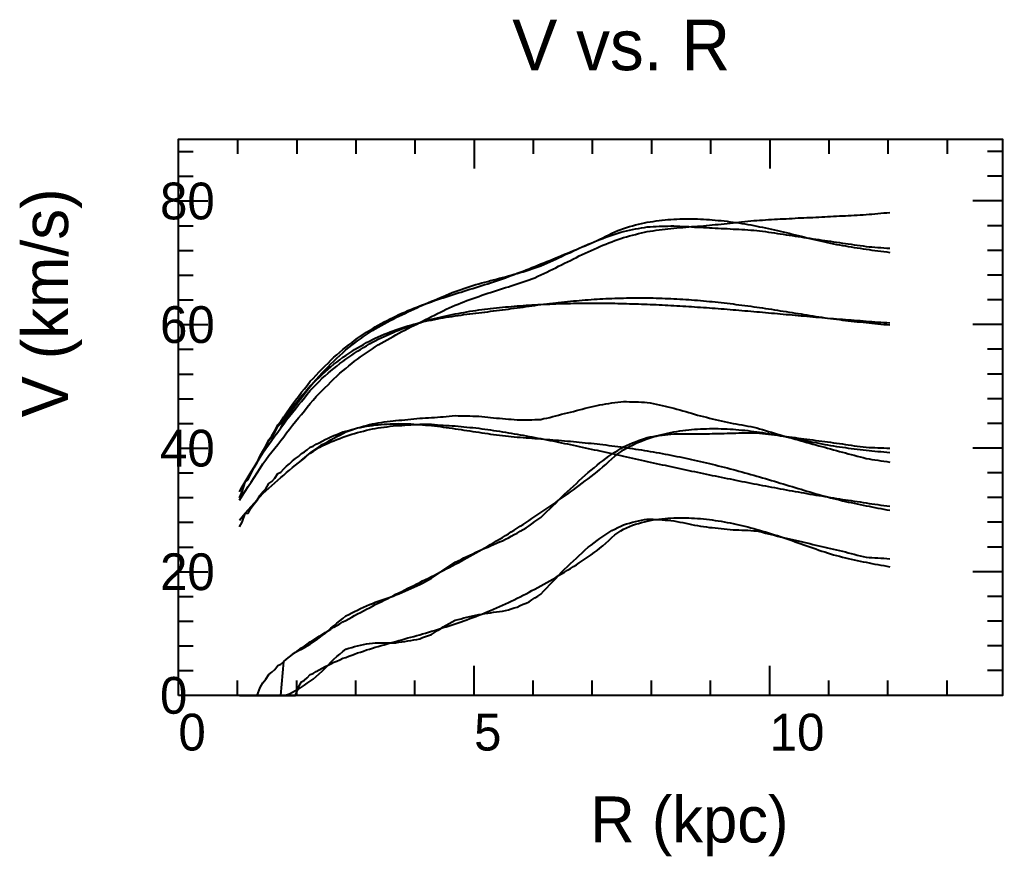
# Model space of a CAD drawing. Extents: x -35 to 179, y -35 to 147.
import ezdxf

# ---------------------------------------------------------------- set-up
doc = ezdxf.new("R2010")
doc.units = 0

msp = doc.modelspace()

# ---------------------------------------------------------------- linework, layer by layer
at = {"color": 0}
for p, q in [((12.86, 120.96), (12.86, 117.76)), ((25.72, 120.96), (25.72, 117.76)), ((38.58, 120.96), (38.58, 117.76)), ((51.44, 120.96), (51.44, 117.76)), ((64.3, 120.96), (64.3, 114.56)), ((77.16, 120.96), (77.16, 117.76)), ((90.02, 120.96), (90.02, 117.76)), ((102.88, 120.96), (102.88, 117.76)), ((115.74, 120.96), (115.74, 117.76)), ((128.6, 120.96), (128.6, 114.56)), ((141.46, 120.96), (141.46, 117.76)), ((154.32, 120.96), (154.32, 117.76)), ((167.18, 120.96), (167.18, 117.76)), ((0, 118.27), (3.2, 118.27)), ((179.2, 118.27), (176, 118.27)), ((0, 112.89), (3.2, 112.89)), ((179.2, 112.89), (176, 112.89)), ((0, 107.52), (6.4, 107.52)), ((179.2, 107.52), (172.8, 107.52)), ((0, 102.14), (3.2, 102.14)), ((179.2, 102.14), (176, 102.14)), ((0, 96.77), (3.2, 96.77)), ((179.2, 96.77), (176, 96.77)), ((0, 91.39), (3.2, 91.39)), ((179.2, 91.39), (176, 91.39)), ((0, 86.01), (3.2, 86.01)), ((179.2, 86.01), (176, 86.01)), ((0, 80.64), (6.4, 80.64)), ((179.2, 80.64), (172.8, 80.64)), ((0, 75.26), (3.2, 75.26)), ((179.2, 75.26), (176, 75.26)), ((0, 69.89), (3.2, 69.89)), ((179.2, 69.89), (176, 69.89)), ((0, 64.51), (3.2, 64.51)), ((179.2, 64.51), (176, 64.51)), ((0, 59.14), (3.2, 59.14)), ((179.2, 59.14), (176, 59.14)), ((0, 53.76), (6.4, 53.76)), ((179.2, 53.76), (172.8, 53.76)), ((0, 48.38), (3.2, 48.38)), ((179.2, 48.38), (176, 48.38)), ((0, 43.01), (3.2, 43.01)), ((179.2, 43.01), (176, 43.01)), ((0, 37.63), (3.2, 37.63)), ((179.2, 37.63), (176, 37.63)), ((0, 32.26), (3.2, 32.26)), ((179.2, 32.26), (176, 32.26)), ((0, 26.88), (6.4, 26.88)), ((179.2, 26.88), (172.8, 26.88)), ((0, 21.5), (3.2, 21.5)), ((179.2, 21.5), (176, 21.5)), ((0, 16.13), (3.2, 16.13)), ((179.2, 16.13), (176, 16.13)), ((0, 10.75), (3.2, 10.75)), ((179.2, 10.75), (176, 10.75)), ((0, 5.38), (3.2, 5.38)), ((64.3, 0), (64.3, 6.4)), ((128.6, 0), (128.6, 6.4)), ((179.2, 5.38), (176, 5.38)), ((12.86, 0), (12.86, 3.2)), ((25.72, 0), (25.72, 3.2)), ((38.58, 0), (38.58, 3.2)), ((51.44, 0), (51.44, 3.2)), ((77.16, 0), (77.16, 3.2)), ((90.02, 0), (90.02, 3.2)), ((102.88, 0), (102.88, 3.2)), ((115.74, 0), (115.74, 3.2)), ((141.46, 0), (141.46, 3.2)), ((154.32, 0), (154.32, 3.2)), ((167.18, 0), (167.18, 3.2))]:
    msp.add_line(p, q, dxfattribs=at)
msp.add_lwpolyline([(0, 0), (0, 120.96), (179.2, 120.96), (179.2, 0)], close=True, dxfattribs=at)
at = {"color": 6}
for points in [[(13.25, 42.46), (13.89, 43.42), (14.53, 44.38), (15.17, 45.39), (15.82, 46.39), (16.46, 47.41), (17.1, 48.43), (17.75, 49.44), (18.39, 50.34), (19.03, 51.24), (19.68, 52.14), (20.32, 52.94), (20.96, 53.76), (21.6, 54.57), (22.25, 55.41), (22.89, 56.25), (23.53, 57.09), (24.18, 57.91), (24.82, 58.73), (25.46, 59.55), (26.11, 60.34), (26.75, 61.11), (27.39, 61.88), (28.03, 62.65), (28.68, 63.44), (29.32, 64.23), (29.96, 65.01), (30.61, 65.66), (31.25, 66.29), (31.89, 66.93), (32.54, 67.57), (33.18, 68.19), (33.82, 68.82), (34.46, 69.44), (35.11, 70.07), (35.75, 70.59), (36.39, 71.12), (37.04, 71.65), (37.68, 72.18), (38.32, 72.66), (38.97, 73.13), (39.61, 73.6), (40.25, 74.08), (40.89, 74.51), (41.54, 74.95), (42.18, 75.38), (42.82, 75.81), (43.47, 76.2), (44.11, 76.57), (44.75, 76.94), (45.4, 77.31), (46.04, 77.68), (46.68, 78.05), (47.32, 78.42), (47.97, 78.78), (48.61, 79.13), (49.25, 79.46), (49.9, 79.79), (50.54, 80.12), (51.18, 80.44), (51.82, 80.76), (52.47, 81.08), (53.11, 81.4), (53.75, 81.72), (54.4, 82.05), (55.04, 82.37), (55.68, 82.69), (56.33, 83.02), (56.97, 83.34), (57.61, 83.66), (58.25, 83.98), (58.9, 84.31), (59.54, 84.56), (60.18, 84.83), (60.83, 85.09), (61.47, 85.36), (62.11, 85.6), (62.76, 85.84), (63.4, 86.08), (64.04, 86.32), (64.68, 86.55), (65.33, 86.78), (65.97, 87), (66.61, 87.23), (67.26, 87.44), (67.9, 87.65), (68.54, 87.85), (69.19, 88.06), (69.83, 88.26), (70.47, 88.47), (71.11, 88.67), (71.76, 88.87), (72.4, 89.08), (73.04, 89.3), (73.69, 89.52), (74.33, 89.74), (74.97, 89.95), (75.62, 90.17), (76.26, 90.38), (76.9, 90.6), (77.54, 90.82), (78.19, 91.15), (78.83, 91.45), (79.47, 91.75), (80.12, 92.05), (80.76, 92.37), (81.4, 92.68), (82.05, 92.99), (82.69, 93.31), (83.33, 93.64), (83.97, 93.96), (84.62, 94.28), (85.26, 94.61), (85.9, 94.92), (86.55, 95.24), (87.19, 95.56), (87.83, 95.87), (88.48, 96.17), (89.12, 96.47), (89.76, 96.77), (90.4, 97.07), (91.05, 97.34), (91.69, 97.61), (92.33, 97.88), (92.98, 98.15), (93.62, 98.41), (94.26, 98.66), (94.91, 98.91), (95.55, 99.16), (96.19, 99.36), (96.83, 99.55), (97.48, 99.73), (98.12, 99.91), (98.76, 100.09), (99.41, 100.26), (100.05, 100.44), (100.69, 100.61), (101.34, 100.74), (101.98, 100.85), (102.62, 100.96), (103.26, 101.06), (103.91, 101.17), (104.55, 101.23), (105.19, 101.3), (105.84, 101.38), (106.48, 101.45), (107.12, 101.52), (107.77, 101.58), (108.41, 101.65), (109.05, 101.72), (109.69, 101.77), (110.34, 101.83), (110.98, 101.88), (111.62, 101.94), (112.27, 101.98), (112.91, 102.01), (113.55, 102.05), (114.2, 102.09), (114.84, 102.17), (115.48, 102.23), (116.12, 102.3), (116.77, 102.37), (117.41, 102.44), (118.05, 102.5), (118.7, 102.56), (119.34, 102.63), (119.98, 102.7), (120.62, 102.77), (121.27, 102.84), (121.91, 102.91), (122.55, 102.99), (123.2, 103.06), (123.84, 103.13), (124.48, 103.2), (125.13, 103.25), (125.77, 103.29), (126.41, 103.33), (127.05, 103.37), (127.7, 103.42), (128.34, 103.46), (128.98, 103.51), (129.63, 103.55), (130.27, 103.6), (130.91, 103.61), (131.56, 103.64), (132.2, 103.67), (132.84, 103.69), (133.48, 103.74), (134.13, 103.79), (134.77, 103.83), (135.41, 103.87), (136.06, 103.89), (136.7, 103.91), (137.34, 103.94), (137.99, 103.96), (138.63, 103.99), (139.27, 104.03), (139.91, 104.06), (140.56, 104.09), (141.2, 104.13), (141.84, 104.16), (142.49, 104.19), (143.13, 104.23), (143.77, 104.26), (144.42, 104.28), (145.06, 104.31), (145.7, 104.34), (146.34, 104.37), (146.99, 104.41), (147.63, 104.45), (148.27, 104.48), (148.92, 104.53), (149.56, 104.58), (150.2, 104.62), (150.85, 104.67), (151.49, 104.73), (152.13, 104.79), (152.77, 104.85), (153.42, 104.91), (154.06, 104.97), (154.7, 105.04)], [(22.29, 0), (22.89, 0.04), (23.53, 0.09), (24.18, 0.33), (24.82, 0.68), (25.46, 1.03), (26.11, 1.38), (26.75, 1.78), (27.39, 2.21), (28.03, 2.63), (28.68, 3.06), (29.32, 3.49), (29.96, 4.13), (30.61, 4.7), (31.25, 5.28), (31.89, 5.89), (32.54, 6.55), (33.18, 7.21), (33.82, 7.86), (34.46, 8.42), (35.11, 8.96), (35.75, 9.5), (36.39, 10.03), (37.04, 10.25), (37.68, 10.42), (38.32, 10.6), (38.97, 10.77), (39.61, 10.91), (40.25, 11.04), (40.89, 11.18), (41.54, 11.31), (42.18, 11.37), (42.82, 11.39), (43.47, 11.41), (44.11, 11.43), (44.75, 11.44), (45.4, 11.44), (46.04, 11.45), (46.68, 11.45), (47.32, 11.45), (47.97, 11.57), (48.61, 11.66), (49.25, 11.74), (49.9, 11.82), (50.54, 11.95), (51.18, 12.06), (51.82, 12.17), (52.47, 12.29), (53.11, 12.55), (53.75, 12.78), (54.4, 13.01), (55.04, 13.25), (55.68, 13.68), (56.33, 14.08), (56.97, 14.49), (57.61, 14.89), (58.25, 15.25), (58.9, 15.61), (59.54, 15.97), (60.18, 16.33), (60.83, 16.5), (61.47, 16.66), (62.11, 16.83), (62.76, 16.99), (63.4, 17.13), (64.04, 17.27), (64.68, 17.41), (65.33, 17.55), (65.97, 17.66), (66.61, 17.77), (67.26, 17.88), (67.9, 17.98), (68.54, 18.07), (69.19, 18.15), (69.83, 18.22), (70.47, 18.3), (71.11, 18.44), (71.76, 18.63), (72.4, 18.82), (73.04, 19.02), (73.69, 19.21), (74.33, 19.52), (74.97, 19.8), (75.62, 20.08), (76.26, 20.35), (76.9, 20.8), (77.54, 21.2), (78.19, 21.6), (78.83, 22), (79.47, 22.74), (80.12, 23.41), (80.76, 24.08), (81.4, 24.75), (82.05, 25.43), (82.69, 26.1), (83.33, 26.78), (83.97, 27.45), (84.62, 28.04), (85.26, 28.65), (85.9, 29.26), (86.55, 29.87), (87.19, 30.45), (87.83, 31.03), (88.48, 31.62), (89.12, 32.21), (89.76, 32.67), (90.4, 33.16), (91.05, 33.65), (91.69, 34.14), (92.33, 34.56), (92.98, 34.99), (93.62, 35.41), (94.26, 35.84), (94.91, 36.16), (95.55, 36.48), (96.19, 36.8), (96.83, 37.12), (97.48, 37.3), (98.12, 37.48), (98.76, 37.65), (99.41, 37.82), (100.05, 37.96), (100.69, 38.08), (101.34, 38.21), (101.98, 38.33), (102.62, 38.35), (103.26, 38.31), (103.91, 38.28), (104.55, 38.24), (105.19, 38.19), (105.84, 38.13), (106.48, 38.08), (107.12, 38.02), (107.77, 37.96), (108.41, 37.81), (109.05, 37.68), (109.69, 37.56), (110.34, 37.44), (110.98, 37.31), (111.62, 37.18), (112.27, 37.04), (112.91, 36.91), (113.55, 36.83), (114.2, 36.73), (114.84, 36.64), (115.48, 36.54), (116.12, 36.47), (116.77, 36.4), (117.41, 36.33), (118.05, 36.26), (118.7, 36.2), (119.34, 36.14), (119.98, 36.08), (120.62, 36.03), (121.27, 36), (121.91, 35.98), (122.55, 35.95), (123.2, 35.93), (123.84, 35.89), (124.48, 35.84), (125.13, 35.8), (125.77, 35.75), (126.41, 35.62), (127.05, 35.46), (127.7, 35.3), (128.34, 35.14), (128.98, 34.98), (129.63, 34.81), (130.27, 34.65), (130.91, 34.49), (131.56, 34.33), (132.2, 34.18), (132.84, 34.03), (133.48, 33.88), (134.13, 33.73), (134.77, 33.58), (135.41, 33.44), (136.06, 33.29), (136.7, 33.15), (137.34, 32.99), (137.99, 32.84), (138.63, 32.69), (139.27, 32.54), (139.91, 32.39), (140.56, 32.25), (141.2, 32.1), (141.84, 31.95), (142.49, 31.8), (143.13, 31.65), (143.77, 31.5), (144.42, 31.35), (145.06, 31.18), (145.7, 31.01), (146.34, 30.84), (146.99, 30.67), (147.63, 30.52), (148.27, 30.37), (148.92, 30.21), (149.56, 30.06), (150.2, 30), (150.85, 29.97), (151.49, 29.94), (152.13, 29.9), (152.77, 29.86), (153.42, 29.81), (154.06, 29.76), (154.7, 29.72)]]:
    msp.add_lwpolyline(points, dxfattribs=at)
at = {"color": 3}
for points in [[(13.25, 42.95), (13.89, 44.29), (14.53, 46.39), (15.17, 46.92), (15.82, 48.34), (16.46, 49.52), (17.1, 50.64), (17.75, 52.06), (18.39, 53.09), (19.03, 54.18), (19.68, 55.59), (20.32, 56.46), (20.96, 57.5), (21.6, 58.83), (22.25, 59.54), (22.89, 60.55), (23.53, 61.48), (24.18, 62.38), (24.82, 63.36), (25.46, 64.18), (26.11, 65.01), (26.75, 65.95), (27.39, 66.65), (28.03, 67.42), (28.68, 68.32), (29.32, 68.93), (29.96, 69.65), (30.61, 70.33), (31.25, 70.99), (31.89, 71.68), (32.54, 72.28), (33.18, 72.89), (33.82, 73.54), (34.46, 74.07), (35.11, 74.63), (35.75, 75.24), (36.39, 75.71), (37.04, 76.21), (37.68, 76.7), (38.32, 77.18), (38.97, 77.65), (39.61, 78.09), (40.25, 78.52), (40.89, 78.97), (41.54, 79.35), (42.18, 79.75), (42.82, 80.17), (43.47, 80.51), (44.11, 80.86), (44.75, 81.21), (45.4, 81.55), (46.04, 81.88), (46.68, 82.19), (47.32, 82.5), (47.97, 82.81), (48.61, 83.09), (49.25, 83.37), (49.9, 83.67), (50.54, 83.93), (51.18, 84.18), (51.82, 84.43), (52.47, 84.68), (53.11, 84.92), (53.75, 85.16), (54.4, 85.39), (55.04, 85.62), (55.68, 85.84), (56.33, 86.06), (56.97, 86.28), (57.61, 86.49), (58.25, 86.69), (58.9, 86.9), (59.54, 87.11), (60.18, 87.31), (60.83, 87.51), (61.47, 87.71), (62.11, 87.91), (62.76, 88.11), (63.4, 88.31), (64.04, 88.51), (64.68, 88.72), (65.33, 88.91), (65.97, 89.11), (66.61, 89.32), (67.26, 89.53), (67.9, 89.73), (68.54, 89.95), (69.19, 90.16), (69.83, 90.38), (70.47, 90.6), (71.11, 90.84), (71.76, 91.08), (72.4, 91.31), (73.04, 91.55), (73.69, 91.8), (74.33, 92.04), (74.97, 92.29), (75.62, 92.54), (76.26, 92.79), (76.9, 93.05), (77.54, 93.3), (78.19, 93.56), (78.83, 93.83), (79.47, 94.08), (80.12, 94.34), (80.76, 94.61), (81.4, 94.86), (82.05, 95.13), (82.69, 95.4), (83.33, 95.66), (83.97, 95.93), (84.62, 96.2), (85.26, 96.46), (85.9, 96.74), (86.55, 97), (87.19, 97.27), (87.83, 97.55), (88.48, 97.82), (89.12, 98.09), (89.76, 98.37), (90.4, 98.65), (91.05, 98.94), (91.69, 99.23), (92.33, 99.52), (92.98, 99.84), (93.62, 100.16), (94.26, 100.5), (94.91, 100.82), (95.55, 101.09), (96.19, 101.34), (96.83, 101.57), (97.48, 101.78), (98.12, 101.97), (98.76, 102.15), (99.41, 102.32), (100.05, 102.48), (100.69, 102.62), (101.34, 102.75), (101.98, 102.88), (102.62, 102.98), (103.26, 103.09), (103.91, 103.18), (104.55, 103.26), (105.19, 103.34), (105.84, 103.4), (106.48, 103.46), (107.12, 103.51), (107.77, 103.55), (108.41, 103.58), (109.05, 103.61), (109.69, 103.63), (110.34, 103.64), (110.98, 103.64), (111.62, 103.64), (112.27, 103.63), (112.91, 103.61), (113.55, 103.59), (114.2, 103.56), (114.84, 103.52), (115.48, 103.48), (116.12, 103.43), (116.77, 103.37), (117.41, 103.31), (118.05, 103.25), (118.7, 103.17), (119.34, 103.1), (119.98, 103.02), (120.62, 102.93), (121.27, 102.84), (121.91, 102.74), (122.55, 102.63), (123.2, 102.53), (123.84, 102.41), (124.48, 102.3), (125.13, 102.18), (125.77, 102.05), (126.41, 101.93), (127.05, 101.8), (127.7, 101.66), (128.34, 101.52), (128.98, 101.38), (129.63, 101.24), (130.27, 101.09), (130.91, 100.94), (131.56, 100.79), (132.2, 100.64), (132.84, 100.49), (133.48, 100.33), (134.13, 100.17), (134.77, 100.01), (135.41, 99.86), (136.06, 99.7), (136.7, 99.54), (137.34, 99.38), (137.99, 99.23), (138.63, 99.07), (139.27, 98.92), (139.91, 98.77), (140.56, 98.62), (141.2, 98.48), (141.84, 98.35), (142.49, 98.22), (143.13, 98.09), (143.77, 97.97), (144.42, 97.86), (145.06, 97.75), (145.7, 97.64), (146.34, 97.53), (146.99, 97.43), (147.63, 97.33), (148.27, 97.23), (148.92, 97.13), (149.56, 97.04), (150.2, 96.94), (150.85, 96.85), (151.49, 96.76), (152.13, 96.68), (152.77, 96.59), (153.42, 96.51), (154.06, 96.43), (154.7, 96.35)], [(13.25, 42.95), (13.89, 44.29), (14.53, 46.39), (15.17, 46.92), (15.82, 48.34), (16.46, 49.52), (17.1, 50.64), (17.75, 52.03), (18.39, 53.02), (19.03, 54.07), (19.68, 55.4), (20.32, 56.23), (20.96, 57.22), (21.6, 58.47), (22.25, 59.15), (22.89, 60.1), (23.53, 60.98), (24.18, 61.82), (24.82, 62.74), (25.46, 63.49), (26.11, 64.26), (26.75, 65.13), (27.39, 65.79), (28.03, 66.5), (28.68, 67.31), (29.32, 67.87), (29.96, 68.53), (30.61, 69.15), (31.25, 69.75), (31.89, 70.37), (32.54, 70.91), (33.18, 71.45), (33.82, 72.03), (34.46, 72.5), (35.11, 72.99), (35.75, 73.52), (36.39, 73.94), (37.04, 74.37), (37.68, 74.79), (38.32, 75.21), (38.97, 75.61), (39.61, 75.98), (40.25, 76.34), (40.89, 76.72), (41.54, 77.03), (42.18, 77.36), (42.82, 77.7), (43.47, 77.98), (44.11, 78.26), (44.75, 78.53), (45.4, 78.8), (46.04, 79.05), (46.68, 79.29), (47.32, 79.52), (47.97, 79.75), (48.61, 79.95), (49.25, 80.16), (49.9, 80.36), (50.54, 80.54), (51.18, 80.71), (51.82, 80.88), (52.47, 81.05), (53.11, 81.2), (53.75, 81.35), (54.4, 81.49), (55.04, 81.63), (55.68, 81.75), (56.33, 81.88), (56.97, 82.01), (57.61, 82.12), (58.25, 82.22), (58.9, 82.33), (59.54, 82.43), (60.18, 82.53), (60.83, 82.62), (61.47, 82.71), (62.11, 82.8), (62.76, 82.88), (63.4, 82.97), (64.04, 83.05), (64.68, 83.14), (65.33, 83.21), (65.97, 83.29), (66.61, 83.37), (67.26, 83.44), (67.9, 83.52), (68.54, 83.6), (69.19, 83.67), (69.83, 83.75), (70.47, 83.84), (71.11, 83.92), (71.76, 84.02), (72.4, 84.1), (73.04, 84.19), (73.69, 84.28), (74.33, 84.37), (74.97, 84.46), (75.62, 84.55), (76.26, 84.64), (76.9, 84.73), (77.54, 84.82), (78.19, 84.9), (78.83, 84.99), (79.47, 85.07), (80.12, 85.15), (80.76, 85.23), (81.4, 85.3), (82.05, 85.37), (82.69, 85.45), (83.33, 85.52), (83.97, 85.59), (84.62, 85.65), (85.26, 85.71), (85.9, 85.78), (86.55, 85.83), (87.19, 85.89), (87.83, 85.95), (88.48, 85.99), (89.12, 86.04), (89.76, 86.09), (90.4, 86.13), (91.05, 86.17), (91.69, 86.21), (92.33, 86.24), (92.98, 86.28), (93.62, 86.31), (94.26, 86.33), (94.91, 86.36), (95.55, 86.38), (96.19, 86.4), (96.83, 86.41), (97.48, 86.43), (98.12, 86.44), (98.76, 86.44), (99.41, 86.45), (100.05, 86.45), (100.69, 86.45), (101.34, 86.45), (101.98, 86.44), (102.62, 86.43), (103.26, 86.42), (103.91, 86.4), (104.55, 86.39), (105.19, 86.37), (105.84, 86.34), (106.48, 86.32), (107.12, 86.29), (107.77, 86.26), (108.41, 86.23), (109.05, 86.19), (109.69, 86.15), (110.34, 86.11), (110.98, 86.07), (111.62, 86.02), (112.27, 85.97), (112.91, 85.92), (113.55, 85.86), (114.2, 85.81), (114.84, 85.75), (115.48, 85.69), (116.12, 85.63), (116.77, 85.56), (117.41, 85.49), (118.05, 85.42), (118.7, 85.35), (119.34, 85.28), (119.98, 85.2), (120.62, 85.12), (121.27, 85.04), (121.91, 84.96), (122.55, 84.88), (123.2, 84.79), (123.84, 84.7), (124.48, 84.62), (125.13, 84.53), (125.77, 84.43), (126.41, 84.34), (127.05, 84.25), (127.7, 84.15), (128.34, 84.05), (128.98, 83.96), (129.63, 83.86), (130.27, 83.76), (130.91, 83.66), (131.56, 83.55), (132.2, 83.45), (132.84, 83.35), (133.48, 83.25), (134.13, 83.14), (134.77, 83.04), (135.41, 82.94), (136.06, 82.84), (136.7, 82.73), (137.34, 82.63), (137.99, 82.53), (138.63, 82.43), (139.27, 82.33), (139.91, 82.24), (140.56, 82.14), (141.2, 82.05), (141.84, 81.96), (142.49, 81.88), (143.13, 81.79), (143.77, 81.71), (144.42, 81.63), (145.06, 81.56), (145.7, 81.48), (146.34, 81.41), (146.99, 81.34), (147.63, 81.27), (148.27, 81.2), (148.92, 81.13), (149.56, 81.07), (150.2, 81), (150.85, 80.94), (151.49, 80.87), (152.13, 80.81), (152.77, 80.75), (153.42, 80.69), (154.06, 80.63), (154.7, 80.57)], [(13.25, 0), (13.89, 0), (14.53, 0), (15.17, 0), (15.82, 0), (16.46, 0), (17.1, 0), (17.75, 1.73), (18.39, 2.69), (19.03, 3.53), (19.68, 4.56), (20.32, 5.03), (20.96, 5.64), (21.6, 6.46), (22.25, 6.8), (22.89, 7.36), (23.53, 7.87), (24.18, 8.35), (24.82, 8.9), (25.46, 9.34), (26.11, 9.79), (26.75, 10.33), (27.39, 10.71), (28.03, 11.15), (28.68, 11.67), (29.32, 12.01), (29.96, 12.43), (30.61, 12.84), (31.25, 13.24), (31.89, 13.66), (32.54, 14.03), (33.18, 14.41), (33.82, 14.83), (34.46, 15.18), (35.11, 15.54), (35.75, 15.96), (36.39, 16.28), (37.04, 16.64), (37.68, 16.99), (38.32, 17.34), (38.97, 17.7), (39.61, 18.03), (40.25, 18.37), (40.89, 18.73), (41.54, 19.05), (42.18, 19.38), (42.82, 19.74), (43.47, 20.05), (44.11, 20.37), (44.75, 20.69), (45.4, 21.02), (46.04, 21.35), (46.68, 21.66), (47.32, 21.98), (47.97, 22.31), (48.61, 22.62), (49.25, 22.94), (49.9, 23.28), (50.54, 23.59), (51.18, 23.9), (51.82, 24.22), (52.47, 24.55), (53.11, 24.87), (53.75, 25.19), (54.4, 25.51), (55.04, 25.84), (55.68, 26.16), (56.33, 26.49), (56.97, 26.83), (57.61, 27.16), (58.25, 27.49), (58.9, 27.82), (59.54, 28.17), (60.18, 28.5), (60.83, 28.85), (61.47, 29.19), (62.11, 29.54), (62.76, 29.89), (63.4, 30.25), (64.04, 30.61), (64.68, 30.98), (65.33, 31.33), (65.97, 31.7), (66.61, 32.07), (67.26, 32.44), (67.9, 32.82), (68.54, 33.2), (69.19, 33.59), (69.83, 33.97), (70.47, 34.36), (71.11, 34.76), (71.76, 35.16), (72.4, 35.55), (73.04, 35.96), (73.69, 36.37), (74.33, 36.78), (74.97, 37.19), (75.62, 37.61), (76.26, 38.03), (76.9, 38.46), (77.54, 38.88), (78.19, 39.32), (78.83, 39.76), (79.47, 40.18), (80.12, 40.62), (80.76, 41.07), (81.4, 41.51), (82.05, 41.96), (82.69, 42.42), (83.33, 42.87), (83.97, 43.33), (84.62, 43.79), (85.26, 44.25), (85.9, 44.73), (86.55, 45.19), (87.19, 45.66), (87.83, 46.15), (88.48, 46.62), (89.12, 47.11), (89.76, 47.61), (90.4, 48.1), (91.05, 48.61), (91.69, 49.13), (92.33, 49.67), (92.98, 50.24), (93.62, 50.83), (94.26, 51.45), (94.91, 52.02), (95.55, 52.51), (96.19, 52.96), (96.83, 53.38), (97.48, 53.75), (98.12, 54.1), (98.76, 54.43), (99.41, 54.74), (100.05, 55.03), (100.69, 55.29), (101.34, 55.54), (101.98, 55.78), (102.62, 56), (103.26, 56.2), (103.91, 56.4), (104.55, 56.57), (105.19, 56.74), (105.84, 56.9), (106.48, 57.04), (107.12, 57.17), (107.77, 57.29), (108.41, 57.4), (109.05, 57.51), (109.69, 57.59), (110.34, 57.68), (110.98, 57.75), (111.62, 57.81), (112.27, 57.86), (112.91, 57.91), (113.55, 57.95), (114.2, 57.98), (114.84, 58), (115.48, 58.01), (116.12, 58.02), (116.77, 58.01), (117.41, 58.01), (118.05, 57.99), (118.7, 57.97), (119.34, 57.94), (119.98, 57.91), (120.62, 57.86), (121.27, 57.82), (121.91, 57.76), (122.55, 57.7), (123.2, 57.64), (123.84, 57.57), (124.48, 57.49), (125.13, 57.41), (125.77, 57.33), (126.41, 57.24), (127.05, 57.14), (127.7, 57.04), (128.34, 56.94), (128.98, 56.83), (129.63, 56.72), (130.27, 56.61), (130.91, 56.49), (131.56, 56.37), (132.2, 56.25), (132.84, 56.13), (133.48, 56), (134.13, 55.87), (134.77, 55.74), (135.41, 55.61), (136.06, 55.48), (136.7, 55.35), (137.34, 55.22), (137.99, 55.09), (138.63, 54.96), (139.27, 54.83), (139.91, 54.7), (140.56, 54.58), (141.2, 54.47), (141.84, 54.36), (142.49, 54.25), (143.13, 54.15), (143.77, 54.06), (144.42, 53.96), (145.06, 53.88), (145.7, 53.79), (146.34, 53.71), (146.99, 53.63), (147.63, 53.55), (148.27, 53.48), (148.92, 53.4), (149.56, 53.33), (150.2, 53.26), (150.85, 53.2), (151.49, 53.13), (152.13, 53.07), (152.77, 53), (153.42, 52.94), (154.06, 52.88), (154.7, 52.82)]]:
    msp.add_lwpolyline(points, dxfattribs=at)
at = {"color": 4}
for points in [[(13.25, 44.23), (13.89, 45.33), (14.53, 46.42), (15.17, 47.53), (15.82, 48.6), (16.46, 49.66), (17.1, 50.73), (17.75, 51.77), (18.39, 52.75), (19.03, 53.68), (19.68, 54.59), (20.32, 55.5), (20.96, 56.41), (21.6, 57.27), (22.25, 58.17), (22.89, 59.48), (23.53, 60.4), (24.18, 61.28), (24.82, 62.17), (25.46, 63.05), (26.11, 63.9), (26.75, 64.72), (27.39, 65.56), (28.03, 66.39), (28.68, 67.2), (29.32, 67.94), (29.96, 68.68), (30.61, 69.42), (31.25, 70.17), (31.89, 70.79), (32.54, 71.43), (33.18, 72.08), (33.82, 72.71), (34.46, 73.33), (35.11, 73.93), (35.75, 74.53), (36.39, 75.14), (37.04, 75.64), (37.68, 76.14), (38.32, 76.63), (38.97, 77.11), (39.61, 77.57), (40.25, 78.03), (40.89, 78.48), (41.54, 78.93), (42.18, 79.34), (42.82, 79.71), (43.47, 80.1), (44.11, 80.46), (44.75, 80.82), (45.4, 81.17), (46.04, 81.5), (46.68, 81.84), (47.32, 82.17), (47.97, 82.47), (48.61, 82.78), (49.25, 83.08), (49.9, 83.38), (50.54, 83.7), (51.18, 84), (51.82, 84.3), (52.47, 84.61), (53.11, 84.88), (53.75, 85.16), (54.4, 85.44), (55.04, 85.71), (55.68, 85.98), (56.33, 86.24), (56.97, 86.5), (57.61, 86.77), (58.25, 87.04), (58.9, 87.31), (59.54, 87.59), (60.18, 87.85), (60.83, 88.07), (61.47, 88.29), (62.11, 88.49), (62.76, 88.71), (63.4, 88.91), (64.04, 89.11), (64.68, 89.32), (65.33, 89.51), (65.97, 89.69), (66.61, 89.87), (67.26, 90.03), (67.9, 90.21), (68.54, 90.37), (69.19, 90.53), (69.83, 90.7), (70.47, 90.87), (71.11, 91.03), (71.76, 91.22), (72.4, 91.39), (73.04, 91.57), (73.69, 91.76), (74.33, 91.95), (74.97, 92.14), (75.62, 92.33), (76.26, 92.52), (76.9, 92.75), (77.54, 92.97), (78.19, 93.19), (78.83, 93.42), (79.47, 93.71), (80.12, 94), (80.76, 94.29), (81.4, 94.58), (82.05, 94.88), (82.69, 95.18), (83.33, 95.48), (83.97, 95.79), (84.62, 96.07), (85.26, 96.35), (85.9, 96.65), (86.55, 96.94), (87.19, 97.23), (87.83, 97.52), (88.48, 97.8), (89.12, 98.1), (89.76, 98.36), (90.4, 98.62), (91.05, 98.89), (91.69, 99.15), (92.33, 99.39), (92.98, 99.64), (93.62, 99.87), (94.26, 100.12), (94.91, 100.32), (95.55, 100.52), (96.19, 100.72), (96.83, 100.91), (97.48, 101.05), (98.12, 101.19), (98.76, 101.32), (99.41, 101.45), (100.05, 101.56), (100.69, 101.67), (101.34, 101.77), (101.98, 101.88), (102.62, 101.93), (103.26, 101.96), (103.91, 101.99), (104.55, 102.02), (105.19, 102.04), (105.84, 102.05), (106.48, 102.06), (107.12, 102.08), (107.77, 102.08), (108.41, 102.05), (109.05, 102.03), (109.69, 102), (110.34, 101.98), (110.98, 101.94), (111.62, 101.9), (112.27, 101.86), (112.91, 101.82), (113.55, 101.79), (114.2, 101.77), (114.84, 101.73), (115.48, 101.69), (116.12, 101.67), (116.77, 101.64), (117.41, 101.6), (118.05, 101.57), (118.7, 101.53), (119.34, 101.5), (119.98, 101.46), (120.62, 101.42), (121.27, 101.39), (121.91, 101.36), (122.55, 101.33), (123.2, 101.29), (123.84, 101.25), (124.48, 101.2), (125.13, 101.16), (125.77, 101.11), (126.41, 101.02), (127.05, 100.94), (127.7, 100.85), (128.34, 100.76), (128.98, 100.66), (129.63, 100.57), (130.27, 100.47), (130.91, 100.37), (131.56, 100.28), (132.2, 100.18), (132.84, 100.09), (133.48, 99.99), (134.13, 99.89), (134.77, 99.8), (135.41, 99.7), (136.06, 99.61), (136.7, 99.51), (137.34, 99.41), (137.99, 99.32), (138.63, 99.22), (139.27, 99.13), (139.91, 99.03), (140.56, 98.94), (141.2, 98.84), (141.84, 98.75), (142.49, 98.65), (143.13, 98.56), (143.77, 98.47), (144.42, 98.37), (145.06, 98.28), (145.7, 98.19), (146.34, 98.1), (146.99, 98.01), (147.63, 97.92), (148.27, 97.83), (148.92, 97.73), (149.56, 97.64), (150.2, 97.58), (150.85, 97.53), (151.49, 97.48), (152.13, 97.43), (152.77, 97.38), (153.42, 97.33), (154.06, 97.28), (154.7, 97.23)], [(13.25, 44.23), (13.89, 45.33), (14.53, 46.42), (15.17, 47.53), (15.82, 48.6), (16.46, 49.66), (17.1, 50.73), (17.75, 51.77), (18.39, 52.75), (19.03, 53.68), (19.68, 54.59), (20.32, 55.5), (20.96, 56.41), (21.6, 57.27), (22.25, 58.17), (22.89, 59.02), (23.53, 59.89), (24.18, 60.71), (24.82, 61.52), (25.46, 62.34), (26.11, 63.15), (26.75, 63.93), (27.39, 64.73), (28.03, 65.51), (28.68, 66.27), (29.32, 66.95), (29.96, 67.62), (30.61, 68.29), (31.25, 68.96), (31.89, 69.49), (32.54, 70.04), (33.18, 70.59), (33.82, 71.12), (34.46, 71.63), (35.11, 72.14), (35.75, 72.63), (36.39, 73.13), (37.04, 73.57), (37.68, 74), (38.32, 74.43), (38.97, 74.84), (39.61, 75.25), (40.25, 75.65), (40.89, 76.03), (41.54, 76.42), (42.18, 76.78), (42.82, 77.1), (43.47, 77.44), (44.11, 77.76), (44.75, 78.06), (45.4, 78.36), (46.04, 78.65), (46.68, 78.94), (47.32, 79.22), (47.97, 79.45), (48.61, 79.7), (49.25, 79.94), (49.9, 80.17), (50.54, 80.42), (51.18, 80.65), (51.82, 80.88), (52.47, 81.11), (53.11, 81.29), (53.75, 81.48), (54.4, 81.66), (55.04, 81.84), (55.68, 81.97), (56.33, 82.11), (56.97, 82.24), (57.61, 82.38), (58.25, 82.53), (58.9, 82.67), (59.54, 82.82), (60.18, 82.95), (60.83, 83.07), (61.47, 83.19), (62.11, 83.3), (62.76, 83.41), (63.4, 83.52), (64.04, 83.61), (64.68, 83.72), (65.33, 83.82), (65.97, 83.9), (66.61, 83.98), (67.26, 84.05), (67.9, 84.13), (68.54, 84.2), (69.19, 84.27), (69.83, 84.34), (70.47, 84.41), (71.11, 84.47), (71.76, 84.53), (72.4, 84.58), (73.04, 84.64), (73.69, 84.69), (74.33, 84.74), (74.97, 84.78), (75.62, 84.83), (76.26, 84.87), (76.9, 84.91), (77.54, 84.95), (78.19, 84.99), (78.83, 85.03), (79.47, 85.05), (80.12, 85.08), (80.76, 85.11), (81.4, 85.14), (82.05, 85.16), (82.69, 85.19), (83.33, 85.2), (83.97, 85.23), (84.62, 85.24), (85.26, 85.25), (85.9, 85.26), (86.55, 85.27), (87.19, 85.28), (87.83, 85.29), (88.48, 85.29), (89.12, 85.29), (89.76, 85.3), (90.4, 85.3), (91.05, 85.3), (91.69, 85.3), (92.33, 85.29), (92.98, 85.29), (93.62, 85.28), (94.26, 85.27), (94.91, 85.26), (95.55, 85.24), (96.19, 85.23), (96.83, 85.22), (97.48, 85.2), (98.12, 85.18), (98.76, 85.16), (99.41, 85.14), (100.05, 85.12), (100.69, 85.1), (101.34, 85.08), (101.98, 85.06), (102.62, 85.03), (103.26, 85), (103.91, 84.97), (104.55, 84.94), (105.19, 84.91), (105.84, 84.88), (106.48, 84.84), (107.12, 84.81), (107.77, 84.78), (108.41, 84.74), (109.05, 84.71), (109.69, 84.67), (110.34, 84.63), (110.98, 84.59), (111.62, 84.55), (112.27, 84.5), (112.91, 84.46), (113.55, 84.41), (114.2, 84.37), (114.84, 84.32), (115.48, 84.28), (116.12, 84.23), (116.77, 84.19), (117.41, 84.14), (118.05, 84.09), (118.7, 84.04), (119.34, 83.99), (119.98, 83.93), (120.62, 83.88), (121.27, 83.83), (121.91, 83.77), (122.55, 83.72), (123.2, 83.66), (123.84, 83.61), (124.48, 83.55), (125.13, 83.49), (125.77, 83.44), (126.41, 83.38), (127.05, 83.32), (127.7, 83.27), (128.34, 83.21), (128.98, 83.15), (129.63, 83.1), (130.27, 83.04), (130.91, 82.98), (131.56, 82.92), (132.2, 82.86), (132.84, 82.8), (133.48, 82.74), (134.13, 82.68), (134.77, 82.62), (135.41, 82.56), (136.06, 82.51), (136.7, 82.45), (137.34, 82.39), (137.99, 82.33), (138.63, 82.28), (139.27, 82.22), (139.91, 82.17), (140.56, 82.11), (141.2, 82.05), (141.84, 81.99), (142.49, 81.94), (143.13, 81.88), (143.77, 81.83), (144.42, 81.78), (145.06, 81.73), (145.7, 81.68), (146.34, 81.64), (146.99, 81.59), (147.63, 81.54), (148.27, 81.49), (148.92, 81.44), (149.56, 81.39), (150.2, 81.33), (150.85, 81.29), (151.49, 81.24), (152.13, 81.19), (152.77, 81.14), (153.42, 81.1), (154.06, 81.06), (154.7, 81.02)], [(13.25, 0), (13.89, 0), (14.53, 0), (15.17, 0), (15.82, 0), (16.46, 0), (17.1, 0), (17.75, 0), (18.39, 0), (19.03, 0), (19.68, 0), (20.32, 0), (20.96, 0), (21.6, 0), (22.25, 0), (22.89, 7.36), (23.53, 7.87), (24.18, 8.36), (24.82, 8.93), (25.46, 9.4), (26.11, 9.73), (26.75, 10.06), (27.39, 10.42), (28.03, 10.79), (28.68, 11.16), (29.32, 11.57), (29.96, 12.03), (30.61, 12.49), (31.25, 12.98), (31.89, 13.48), (32.54, 14.02), (33.18, 14.58), (33.82, 15.15), (34.46, 15.68), (35.11, 16.2), (35.75, 16.72), (36.39, 17.26), (37.04, 17.6), (37.68, 17.92), (38.32, 18.25), (38.97, 18.56), (39.61, 18.86), (40.25, 19.16), (40.89, 19.45), (41.54, 19.75), (42.18, 20), (42.82, 20.23), (43.47, 20.47), (44.11, 20.7), (44.75, 20.93), (45.4, 21.16), (46.04, 21.37), (46.68, 21.6), (47.32, 21.83), (47.97, 22.11), (48.61, 22.39), (49.25, 22.65), (49.9, 22.92), (50.54, 23.22), (51.18, 23.5), (51.82, 23.79), (52.47, 24.08), (53.11, 24.43), (53.75, 24.78), (54.4, 25.13), (55.04, 25.47), (55.68, 25.93), (56.33, 26.37), (56.97, 26.8), (57.61, 27.26), (58.25, 27.67), (58.9, 28.09), (59.54, 28.52), (60.18, 28.93), (60.83, 29.25), (61.47, 29.57), (62.11, 29.88), (62.76, 30.2), (63.4, 30.5), (64.04, 30.8), (64.68, 31.11), (65.33, 31.41), (65.97, 31.7), (66.61, 31.98), (67.26, 32.26), (67.9, 32.55), (68.54, 32.83), (69.19, 33.1), (69.83, 33.37), (70.47, 33.64), (71.11, 33.95), (71.76, 34.29), (72.4, 34.62), (73.04, 34.96), (73.69, 35.3), (74.33, 35.69), (74.97, 36.08), (75.62, 36.46), (76.26, 36.84), (76.9, 37.32), (77.54, 37.78), (78.19, 38.23), (78.83, 38.69), (79.47, 39.34), (80.12, 39.95), (80.76, 40.58), (81.4, 41.2), (82.05, 41.83), (82.69, 42.46), (83.33, 43.09), (83.97, 43.73), (84.62, 44.31), (85.26, 44.9), (85.9, 45.52), (86.55, 46.11), (87.19, 46.7), (87.83, 47.29), (88.48, 47.87), (89.12, 48.46), (89.76, 48.98), (90.4, 49.5), (91.05, 50.03), (91.69, 50.55), (92.33, 51.02), (92.98, 51.51), (93.62, 51.99), (94.26, 52.47), (94.91, 52.87), (95.55, 53.26), (96.19, 53.66), (96.83, 54.05), (97.48, 54.34), (98.12, 54.62), (98.76, 54.89), (99.41, 55.16), (100.05, 55.4), (100.69, 55.63), (101.34, 55.85), (101.98, 56.07), (102.62, 56.21), (103.26, 56.31), (103.91, 56.41), (104.55, 56.51), (105.19, 56.59), (105.84, 56.66), (106.48, 56.73), (107.12, 56.8), (107.77, 56.86), (108.41, 56.86), (109.05, 56.87), (109.69, 56.88), (110.34, 56.89), (110.98, 56.89), (111.62, 56.89), (112.27, 56.88), (112.91, 56.88), (113.55, 56.89), (114.2, 56.9), (114.84, 56.91), (115.48, 56.91), (116.12, 56.93), (116.77, 56.94), (117.41, 56.96), (118.05, 56.97), (118.7, 56.98), (119.34, 56.99), (119.98, 57), (120.62, 57.01), (121.27, 57.04), (121.91, 57.06), (122.55, 57.08), (123.2, 57.1), (123.84, 57.11), (124.48, 57.11), (125.13, 57.11), (125.77, 57.1), (126.41, 57.05), (127.05, 56.97), (127.7, 56.89), (128.34, 56.81), (128.98, 56.73), (129.63, 56.64), (130.27, 56.56), (130.91, 56.47), (131.56, 56.39), (132.2, 56.31), (132.84, 56.22), (133.48, 56.14), (134.13, 56.05), (134.77, 55.97), (135.41, 55.89), (136.06, 55.81), (136.7, 55.72), (137.34, 55.63), (137.99, 55.55), (138.63, 55.46), (139.27, 55.37), (139.91, 55.28), (140.56, 55.2), (141.2, 55.11), (141.84, 55.03), (142.49, 54.94), (143.13, 54.85), (143.77, 54.77), (144.42, 54.68), (145.06, 54.58), (145.7, 54.49), (146.34, 54.39), (146.99, 54.3), (147.63, 54.21), (148.27, 54.12), (148.92, 54.04), (149.56, 53.95), (150.2, 53.92), (150.85, 53.9), (151.49, 53.88), (152.13, 53.86), (152.77, 53.84), (153.42, 53.81), (154.06, 53.79), (154.7, 53.76)]]:
    msp.add_lwpolyline(points, dxfattribs=at)
at = {"color": 1}
msp.add_lwpolyline([(13.25, 38.12), (13.89, 38.86), (14.53, 39.6), (15.17, 40.35), (15.82, 41.09), (16.46, 41.81), (17.1, 42.54), (17.75, 43.26), (18.39, 43.9), (19.03, 44.48), (19.68, 45.07), (20.32, 45.65), (20.96, 46.23), (21.6, 46.79), (22.25, 47.35), (22.89, 47.91), (23.53, 48.48), (24.18, 48.99), (24.82, 49.53), (25.46, 50.06), (26.11, 50.6), (26.75, 51.13), (27.39, 51.66), (28.03, 52.2), (28.68, 52.74), (29.32, 53.16), (29.96, 53.62), (30.61, 54.07), (31.25, 54.54), (31.89, 54.87), (32.54, 55.22), (33.18, 55.58), (33.82, 55.94), (34.46, 56.27), (35.11, 56.61), (35.75, 56.94), (36.39, 57.28), (37.04, 57.51), (37.68, 57.72), (38.32, 57.93), (38.97, 58.15), (39.61, 58.34), (40.25, 58.53), (40.89, 58.72), (41.54, 58.91), (42.18, 59.05), (42.82, 59.15), (43.47, 59.26), (44.11, 59.37), (44.75, 59.46), (45.4, 59.54), (46.04, 59.62), (46.68, 59.7), (47.32, 59.78), (47.97, 59.82), (48.61, 59.87), (49.25, 59.92), (49.9, 59.98), (50.54, 60.05), (51.18, 60.11), (51.82, 60.18), (52.47, 60.25), (53.11, 60.29), (53.75, 60.33), (54.4, 60.38), (55.04, 60.43), (55.68, 60.46), (56.33, 60.5), (56.97, 60.54), (57.61, 60.59), (58.25, 60.65), (58.9, 60.71), (59.54, 60.77), (60.18, 60.83), (60.83, 60.82), (61.47, 60.81), (62.11, 60.79), (62.76, 60.78), (63.4, 60.76), (64.04, 60.73), (64.68, 60.71), (65.33, 60.69), (65.97, 60.63), (66.61, 60.57), (67.26, 60.51), (67.9, 60.45), (68.54, 60.39), (69.19, 60.32), (69.83, 60.25), (70.47, 60.18), (71.11, 60.13), (71.76, 60.08), (72.4, 60.04), (73.04, 60), (73.69, 59.95), (74.33, 59.94), (74.97, 59.92), (75.62, 59.9), (76.26, 59.89), (76.9, 59.93), (77.54, 59.96), (78.19, 59.99), (78.83, 60.02), (79.47, 60.18), (80.12, 60.31), (80.76, 60.46), (81.4, 60.62), (82.05, 60.78), (82.69, 60.94), (83.33, 61.12), (83.97, 61.3), (84.62, 61.44), (85.26, 61.6), (85.9, 61.76), (86.55, 61.94), (87.19, 62.1), (87.83, 62.26), (88.48, 62.44), (89.12, 62.62), (89.76, 62.74), (90.4, 62.88), (91.05, 63.02), (91.69, 63.17), (92.33, 63.28), (92.98, 63.39), (93.62, 63.51), (94.26, 63.63), (94.91, 63.69), (95.55, 63.76), (96.19, 63.83), (96.83, 63.9), (97.48, 63.89), (98.12, 63.87), (98.76, 63.86), (99.41, 63.85), (100.05, 63.81), (100.69, 63.78), (101.34, 63.74), (101.98, 63.7), (102.62, 63.6), (103.26, 63.47), (103.91, 63.33), (104.55, 63.19), (105.19, 63.05), (105.84, 62.91), (106.48, 62.76), (107.12, 62.62), (107.77, 62.47), (108.41, 62.27), (109.05, 62.09), (109.69, 61.91), (110.34, 61.72), (110.98, 61.53), (111.62, 61.34), (112.27, 61.15), (112.91, 60.96), (113.55, 60.8), (114.2, 60.63), (114.84, 60.47), (115.48, 60.31), (116.12, 60.16), (116.77, 60.01), (117.41, 59.87), (118.05, 59.72), (118.7, 59.58), (119.34, 59.44), (119.98, 59.3), (120.62, 59.16), (121.27, 59.04), (121.91, 58.92), (122.55, 58.81), (123.2, 58.69), (123.84, 58.57), (124.48, 58.44), (125.13, 58.31), (125.77, 58.18), (126.41, 58), (127.05, 57.81), (127.7, 57.61), (128.34, 57.42), (128.98, 57.23), (129.63, 57.03), (130.27, 56.84), (130.91, 56.65), (131.56, 56.46), (132.2, 56.27), (132.84, 56.09), (133.48, 55.9), (134.13, 55.72), (134.77, 55.54), (135.41, 55.36), (136.06, 55.18), (136.7, 55), (137.34, 54.82), (137.99, 54.65), (138.63, 54.47), (139.27, 54.3), (139.91, 54.12), (140.56, 53.95), (141.2, 53.77), (141.84, 53.6), (142.49, 53.42), (143.13, 53.25), (143.77, 53.07), (144.42, 52.9), (145.06, 52.73), (145.7, 52.56), (146.34, 52.39), (146.99, 52.22), (147.63, 52.05), (148.27, 51.88), (148.92, 51.71), (149.56, 51.53), (150.2, 51.42), (150.85, 51.33), (151.49, 51.23), (152.13, 51.14), (152.77, 51.04), (153.42, 50.94), (154.06, 50.85), (154.7, 50.75)], dxfattribs=at)
at = {"color": 2}
for points in [[(13.25, 38.12), (13.89, 38.86), (14.53, 39.6), (15.17, 40.35), (15.82, 41.09), (16.46, 41.81), (17.1, 42.54), (17.75, 43.26), (18.39, 43.9), (19.03, 44.48), (19.68, 45.07), (20.32, 45.65), (20.96, 46.23), (21.6, 46.79), (22.25, 47.35), (22.89, 47.91), (23.53, 48.48), (24.18, 48.99), (24.82, 49.53), (25.46, 50.06), (26.11, 50.6), (26.75, 51.13), (27.39, 51.66), (28.03, 52.2), (28.68, 52.74), (29.32, 53.16), (29.96, 53.62), (30.61, 54.07), (31.25, 54.54), (31.89, 54.87), (32.54, 55.22), (33.18, 55.58), (33.82, 55.94), (34.46, 56.27), (35.11, 56.61), (35.75, 56.94), (36.39, 57.28), (37.04, 57.51), (37.68, 57.72), (38.32, 57.93), (38.97, 58.15), (39.61, 58.34), (40.25, 58.53), (40.89, 58.72), (41.54, 58.91), (42.18, 59.05), (42.82, 59.15), (43.47, 59.26), (44.11, 59.37), (44.75, 59.46), (45.4, 59.54), (46.04, 59.62), (46.68, 59.7), (47.32, 59.78), (47.97, 59.82), (48.61, 59.87), (49.25, 59.92), (49.9, 59.98), (50.54, 60.05), (51.18, 60.11), (51.82, 60.18), (52.47, 60.25), (53.11, 60.29), (53.75, 60.33), (54.4, 60.38), (55.04, 60.43), (55.68, 60.46), (56.33, 60.5), (56.97, 60.54), (57.61, 60.59), (58.25, 60.65), (58.9, 60.71), (59.54, 60.77), (60.18, 60.83), (60.83, 60.82), (61.47, 60.81), (62.11, 60.79), (62.76, 60.78), (63.4, 60.76), (64.04, 60.73), (64.68, 60.71), (65.33, 60.69), (65.97, 60.63), (66.61, 60.57), (67.26, 60.51), (67.9, 60.45), (68.54, 60.39), (69.19, 60.32), (69.83, 60.25), (70.47, 60.18), (71.11, 60.13), (71.76, 60.08), (72.4, 60.04), (73.04, 60), (73.69, 59.95), (74.33, 59.94), (74.97, 59.92), (75.62, 59.9), (76.26, 59.89), (76.9, 59.93), (77.54, 59.96), (78.19, 59.99), (78.83, 60.02), (79.47, 60.18), (80.12, 60.31), (80.76, 60.46), (81.4, 60.62), (82.05, 60.78), (82.69, 60.94), (83.33, 61.12), (83.97, 61.3), (84.62, 61.44), (85.26, 61.6), (85.9, 61.76), (86.55, 61.94), (87.19, 62.1), (87.83, 62.26), (88.48, 62.44), (89.12, 62.62), (89.76, 62.74), (90.4, 62.88), (91.05, 63.02), (91.69, 63.17), (92.33, 63.28), (92.98, 63.39), (93.62, 63.51), (94.26, 63.63), (94.91, 63.69), (95.55, 63.76), (96.19, 63.83), (96.83, 63.9), (97.48, 63.89), (98.12, 63.87), (98.76, 63.86), (99.41, 63.85), (100.05, 63.81), (100.69, 63.78), (101.34, 63.74), (101.98, 63.7), (102.62, 63.6), (103.26, 63.47), (103.91, 63.33), (104.55, 63.19), (105.19, 63.05), (105.84, 62.91), (106.48, 62.76), (107.12, 62.62), (107.77, 62.47), (108.41, 62.27), (109.05, 62.09), (109.69, 61.91), (110.34, 61.72), (110.98, 61.53), (111.62, 61.34), (112.27, 61.15), (112.91, 60.96), (113.55, 60.8), (114.2, 60.63), (114.84, 60.47), (115.48, 60.31), (116.12, 60.16), (116.77, 60.01), (117.41, 59.87), (118.05, 59.72), (118.7, 59.58), (119.34, 59.44), (119.98, 59.3), (120.62, 59.16), (121.27, 59.04), (121.91, 58.92), (122.55, 58.81), (123.2, 58.69), (123.84, 58.57), (124.48, 58.44), (125.13, 58.31), (125.77, 58.18), (126.41, 58), (127.05, 57.81), (127.7, 57.61), (128.34, 57.42), (128.98, 57.23), (129.63, 57.03), (130.27, 56.84), (130.91, 56.65), (131.56, 56.46), (132.2, 56.27), (132.84, 56.09), (133.48, 55.9), (134.13, 55.72), (134.77, 55.54), (135.41, 55.36), (136.06, 55.18), (136.7, 55), (137.34, 54.82), (137.99, 54.65), (138.63, 54.47), (139.27, 54.3), (139.91, 54.12), (140.56, 53.95), (141.2, 53.77), (141.84, 53.6), (142.49, 53.42), (143.13, 53.25), (143.77, 53.07), (144.42, 52.9), (145.06, 52.73), (145.7, 52.56), (146.34, 52.39), (146.99, 52.22), (147.63, 52.05), (148.27, 51.88), (148.92, 51.71), (149.56, 51.53), (150.2, 51.42), (150.85, 51.33), (151.49, 51.23), (152.13, 51.14), (152.77, 51.04), (153.42, 50.94), (154.06, 50.85), (154.7, 50.75)], [(13.25, 36.64), (13.89, 37.64), (14.53, 39.57), (15.17, 39.64), (15.82, 40.78), (16.46, 41.64), (17.1, 42.43), (17.75, 43.57), (18.39, 44.23), (19.03, 44.95), (19.68, 46.05), (20.32, 46.53), (20.96, 47.22), (21.6, 48.25), (22.25, 48.55), (22.89, 49.24), (23.53, 49.82), (24.18, 50.36), (24.82, 51.02), (25.46, 51.48), (26.11, 51.96), (26.75, 52.59), (27.39, 52.94), (28.03, 53.37), (28.68, 53.96), (29.32, 54.2), (29.96, 54.6), (30.61, 54.95), (31.25, 55.28), (31.89, 55.66), (32.54, 55.93), (33.18, 56.21), (33.82, 56.55), (34.46, 56.75), (35.11, 56.99), (35.75, 57.3), (36.39, 57.43), (37.04, 57.63), (37.68, 57.81), (38.32, 57.97), (38.97, 58.15), (39.61, 58.27), (40.25, 58.39), (40.89, 58.55), (41.54, 58.62), (42.18, 58.71), (42.82, 58.84), (43.47, 58.87), (44.11, 58.93), (44.75, 58.97), (45.4, 59.01), (46.04, 59.05), (46.68, 59.06), (47.32, 59.07), (47.97, 59.1), (48.61, 59.07), (49.25, 59.06), (49.9, 59.07), (50.54, 59.02), (51.18, 58.98), (51.82, 58.94), (52.47, 58.9), (53.11, 58.85), (53.75, 58.79), (54.4, 58.73), (55.04, 58.67), (55.68, 58.59), (56.33, 58.51), (56.97, 58.45), (57.61, 58.36), (58.25, 58.27), (58.9, 58.18), (59.54, 58.09), (60.18, 58), (60.83, 57.9), (61.47, 57.8), (62.11, 57.71), (62.76, 57.6), (63.4, 57.5), (64.04, 57.42), (64.68, 57.31), (65.33, 57.21), (65.97, 57.11), (66.61, 57.01), (67.26, 56.92), (67.9, 56.82), (68.54, 56.73), (69.19, 56.65), (69.83, 56.56), (70.47, 56.49), (71.11, 56.42), (71.76, 56.36), (72.4, 56.29), (73.04, 56.23), (73.69, 56.18), (74.33, 56.13), (74.97, 56.07), (75.62, 56.02), (76.26, 55.98), (76.9, 55.93), (77.54, 55.88), (78.19, 55.83), (78.83, 55.78), (79.47, 55.73), (80.12, 55.68), (80.76, 55.63), (81.4, 55.58), (82.05, 55.53), (82.69, 55.48), (83.33, 55.42), (83.97, 55.37), (84.62, 55.31), (85.26, 55.26), (85.9, 55.2), (86.55, 55.14), (87.19, 55.07), (87.83, 55.01), (88.48, 54.95), (89.12, 54.88), (89.76, 54.82), (90.4, 54.75), (91.05, 54.67), (91.69, 54.6), (92.33, 54.53), (92.98, 54.45), (93.62, 54.37), (94.26, 54.29), (94.91, 54.21), (95.55, 54.12), (96.19, 54.04), (96.83, 53.95), (97.48, 53.86), (98.12, 53.76), (98.76, 53.67), (99.41, 53.57), (100.05, 53.47), (100.69, 53.37), (101.34, 53.27), (101.98, 53.16), (102.62, 53.05), (103.26, 52.94), (103.91, 52.83), (104.55, 52.71), (105.19, 52.6), (105.84, 52.48), (106.48, 52.36), (107.12, 52.23), (107.77, 52.11), (108.41, 51.98), (109.05, 51.85), (109.69, 51.71), (110.34, 51.58), (110.98, 51.44), (111.62, 51.3), (112.27, 51.16), (112.91, 51.01), (113.55, 50.87), (114.2, 50.72), (114.84, 50.57), (115.48, 50.41), (116.12, 50.26), (116.77, 50.1), (117.41, 49.94), (118.05, 49.78), (118.7, 49.61), (119.34, 49.45), (119.98, 49.28), (120.62, 49.11), (121.27, 48.94), (121.91, 48.77), (122.55, 48.59), (123.2, 48.41), (123.84, 48.24), (124.48, 48.05), (125.13, 47.87), (125.77, 47.69), (126.41, 47.5), (127.05, 47.32), (127.7, 47.13), (128.34, 46.94), (128.98, 46.75), (129.63, 46.56), (130.27, 46.37), (130.91, 46.18), (131.56, 45.98), (132.2, 45.79), (132.84, 45.59), (133.48, 45.4), (134.13, 45.2), (134.77, 45.01), (135.41, 44.82), (136.06, 44.62), (136.7, 44.43), (137.34, 44.24), (137.99, 44.05), (138.63, 43.86), (139.27, 43.67), (139.91, 43.49), (140.56, 43.31), (141.2, 43.14), (141.84, 42.97), (142.49, 42.81), (143.13, 42.65), (143.77, 42.49), (144.42, 42.34), (145.06, 42.19), (145.7, 42.05), (146.34, 41.91), (146.99, 41.77), (147.63, 41.63), (148.27, 41.5), (148.92, 41.36), (149.56, 41.23), (150.2, 41.11), (150.85, 40.98), (151.49, 40.86), (152.13, 40.73), (152.77, 40.61), (153.42, 40.49), (154.06, 40.38), (154.7, 40.26)], [(13.25, 0), (13.89, 0), (14.53, 0), (15.17, 0), (15.82, 0), (16.46, 0), (17.1, 0), (17.75, 0), (18.39, 0), (19.03, 0), (19.68, 0), (20.32, 0), (20.96, 0), (21.6, 0), (22.25, 0), (22.89, 0), (23.53, 0), (24.18, 0), (24.82, 0), (25.46, 0), (26.11, 1.79), (26.75, 2.94), (27.39, 3.32), (28.03, 3.84), (28.68, 4.57), (29.32, 4.77), (29.96, 5.19), (30.61, 5.55), (31.25, 5.89), (31.89, 6.29), (32.54, 6.56), (33.18, 6.86), (33.82, 7.24), (34.46, 7.45), (35.11, 7.71), (35.75, 8.08), (36.39, 8.24), (37.04, 8.49), (37.68, 8.72), (38.32, 8.95), (38.97, 9.21), (39.61, 9.4), (40.25, 9.61), (40.89, 9.87), (41.54, 10.03), (42.18, 10.23), (42.82, 10.49), (43.47, 10.63), (44.11, 10.82), (44.75, 11.01), (45.4, 11.19), (46.04, 11.39), (46.68, 11.56), (47.32, 11.74), (47.97, 11.95), (48.61, 12.1), (49.25, 12.28), (49.9, 12.5), (50.54, 12.65), (51.18, 12.82), (51.82, 13), (52.47, 13.19), (53.11, 13.38), (53.75, 13.55), (54.4, 13.74), (55.04, 13.95), (55.68, 14.12), (56.33, 14.31), (56.97, 14.54), (57.61, 14.72), (58.25, 14.91), (58.9, 15.12), (59.54, 15.33), (60.18, 15.55), (60.83, 15.76), (61.47, 15.98), (62.11, 16.22), (62.76, 16.44), (63.4, 16.68), (64.04, 16.94), (64.68, 17.17), (65.33, 17.41), (65.97, 17.67), (66.61, 17.93), (67.26, 18.2), (67.9, 18.46), (68.54, 18.74), (69.19, 19.02), (69.83, 19.3), (70.47, 19.59), (71.11, 19.9), (71.76, 20.19), (72.4, 20.49), (73.04, 20.8), (73.69, 21.12), (74.33, 21.44), (74.97, 21.76), (75.62, 22.09), (76.26, 22.43), (76.9, 22.77), (77.54, 23.11), (78.19, 23.47), (78.83, 23.82), (79.47, 24.17), (80.12, 24.54), (80.76, 24.91), (81.4, 25.28), (82.05, 25.65), (82.69, 26.04), (83.33, 26.42), (83.97, 26.81), (84.62, 27.21), (85.26, 27.61), (85.9, 28.02), (86.55, 28.42), (87.19, 28.84), (87.83, 29.27), (88.48, 29.7), (89.12, 30.13), (89.76, 30.58), (90.4, 31.04), (91.05, 31.51), (91.69, 32), (92.33, 32.53), (92.98, 33.08), (93.62, 33.69), (94.26, 34.33), (94.91, 34.9), (95.55, 35.37), (96.19, 35.77), (96.83, 36.13), (97.48, 36.44), (98.12, 36.72), (98.76, 36.98), (99.41, 37.2), (100.05, 37.41), (100.69, 37.59), (101.34, 37.75), (101.98, 37.9), (102.62, 38.03), (103.26, 38.15), (103.91, 38.25), (104.55, 38.34), (105.19, 38.42), (105.84, 38.48), (106.48, 38.53), (107.12, 38.57), (107.77, 38.6), (108.41, 38.62), (109.05, 38.63), (109.69, 38.63), (110.34, 38.62), (110.98, 38.6), (111.62, 38.57), (112.27, 38.53), (112.91, 38.49), (113.55, 38.44), (114.2, 38.38), (114.84, 38.31), (115.48, 38.23), (116.12, 38.15), (116.77, 38.05), (117.41, 37.96), (118.05, 37.85), (118.7, 37.74), (119.34, 37.62), (119.98, 37.5), (120.62, 37.36), (121.27, 37.23), (121.91, 37.08), (122.55, 36.93), (123.2, 36.78), (123.84, 36.62), (124.48, 36.45), (125.13, 36.28), (125.77, 36.1), (126.41, 35.92), (127.05, 35.73), (127.7, 35.54), (128.34, 35.35), (128.98, 35.15), (129.63, 34.94), (130.27, 34.73), (130.91, 34.52), (131.56, 34.31), (132.2, 34.09), (132.84, 33.87), (133.48, 33.65), (134.13, 33.42), (134.77, 33.2), (135.41, 32.97), (136.06, 32.74), (136.7, 32.51), (137.34, 32.28), (137.99, 32.06), (138.63, 31.83), (139.27, 31.61), (139.91, 31.39), (140.56, 31.18), (141.2, 30.97), (141.84, 30.78), (142.49, 30.59), (143.13, 30.42), (143.77, 30.25), (144.42, 30.08), (145.06, 29.92), (145.7, 29.77), (146.34, 29.62), (146.99, 29.48), (147.63, 29.34), (148.27, 29.2), (148.92, 29.07), (149.56, 28.93), (150.2, 28.81), (150.85, 28.68), (151.49, 28.56), (152.13, 28.44), (152.77, 28.32), (153.42, 28.21), (154.06, 28.09), (154.7, 27.98)]]:
    msp.add_lwpolyline(points, dxfattribs=at)
at = {"color": 5}
msp.add_lwpolyline([(13.25, 38.12), (13.89, 38.86), (14.53, 39.6), (15.17, 40.35), (15.82, 41.09), (16.46, 41.81), (17.1, 42.54), (17.75, 43.26), (18.39, 43.9), (19.03, 44.48), (19.68, 45.07), (20.32, 45.65), (20.96, 46.23), (21.6, 46.79), (22.25, 47.35), (22.89, 47.91), (23.53, 48.48), (24.18, 48.99), (24.82, 49.52), (25.46, 50.05), (26.11, 50.58), (26.75, 51.1), (27.39, 51.62), (28.03, 52.13), (28.68, 52.65), (29.32, 53.05), (29.96, 53.46), (30.61, 53.87), (31.25, 54.28), (31.89, 54.55), (32.54, 54.83), (33.18, 55.11), (33.82, 55.39), (34.46, 55.64), (35.11, 55.89), (35.75, 56.15), (36.39, 56.4), (37.04, 56.59), (37.68, 56.77), (38.32, 56.96), (38.97, 57.14), (39.61, 57.31), (40.25, 57.48), (40.89, 57.65), (41.54, 57.81), (42.18, 57.94), (42.82, 58.05), (43.47, 58.15), (44.11, 58.26), (44.75, 58.35), (45.4, 58.43), (46.04, 58.51), (46.68, 58.59), (47.32, 58.67), (47.97, 58.69), (48.61, 58.72), (49.25, 58.76), (49.9, 58.8), (50.54, 58.85), (51.18, 58.89), (51.82, 58.94), (52.47, 58.98), (53.11, 58.97), (53.75, 58.96), (54.4, 58.96), (55.04, 58.96), (55.68, 58.89), (56.33, 58.84), (56.97, 58.78), (57.61, 58.73), (58.25, 58.7), (58.9, 58.66), (59.54, 58.63), (60.18, 58.6), (60.83, 58.54), (61.47, 58.48), (62.11, 58.42), (62.76, 58.36), (63.4, 58.29), (64.04, 58.23), (64.68, 58.16), (65.33, 58.09), (65.97, 58), (66.61, 57.91), (67.26, 57.81), (67.9, 57.72), (68.54, 57.62), (69.19, 57.53), (69.83, 57.43), (70.47, 57.33), (71.11, 57.23), (71.76, 57.12), (72.4, 57.01), (73.04, 56.9), (73.69, 56.79), (74.33, 56.67), (74.97, 56.56), (75.62, 56.44), (76.26, 56.32), (76.9, 56.2), (77.54, 56.08), (78.19, 55.96), (78.83, 55.84), (79.47, 55.71), (80.12, 55.59), (80.76, 55.46), (81.4, 55.33), (82.05, 55.2), (82.69, 55.07), (83.33, 54.94), (83.97, 54.81), (84.62, 54.67), (85.26, 54.53), (85.9, 54.39), (86.55, 54.26), (87.19, 54.12), (87.83, 53.98), (88.48, 53.84), (89.12, 53.7), (89.76, 53.56), (90.4, 53.43), (91.05, 53.29), (91.69, 53.15), (92.33, 53.01), (92.98, 52.86), (93.62, 52.72), (94.26, 52.58), (94.91, 52.43), (95.55, 52.29), (96.19, 52.15), (96.83, 52.01), (97.48, 51.87), (98.12, 51.72), (98.76, 51.58), (99.41, 51.44), (100.05, 51.29), (100.69, 51.16), (101.34, 51.02), (101.98, 50.88), (102.62, 50.74), (103.26, 50.6), (103.91, 50.45), (104.55, 50.31), (105.19, 50.17), (105.84, 50.03), (106.48, 49.89), (107.12, 49.75), (107.77, 49.61), (108.41, 49.48), (109.05, 49.34), (109.69, 49.21), (110.34, 49.07), (110.98, 48.93), (111.62, 48.79), (112.27, 48.65), (112.91, 48.51), (113.55, 48.37), (114.2, 48.24), (114.84, 48.11), (115.48, 47.98), (116.12, 47.84), (116.77, 47.71), (117.41, 47.58), (118.05, 47.45), (118.7, 47.32), (119.34, 47.19), (119.98, 47.06), (120.62, 46.92), (121.27, 46.79), (121.91, 46.67), (122.55, 46.54), (123.2, 46.41), (123.84, 46.28), (124.48, 46.15), (125.13, 46.03), (125.77, 45.9), (126.41, 45.77), (127.05, 45.66), (127.7, 45.54), (128.34, 45.42), (128.98, 45.3), (129.63, 45.18), (130.27, 45.06), (130.91, 44.94), (131.56, 44.82), (132.2, 44.7), (132.84, 44.58), (133.48, 44.47), (134.13, 44.35), (134.77, 44.24), (135.41, 44.12), (136.06, 44.01), (136.7, 43.89), (137.34, 43.79), (137.99, 43.68), (138.63, 43.57), (139.27, 43.47), (139.91, 43.36), (140.56, 43.25), (141.2, 43.14), (141.84, 43.03), (142.49, 42.93), (143.13, 42.82), (143.77, 42.72), (144.42, 42.61), (145.06, 42.52), (145.7, 42.43), (146.34, 42.35), (146.99, 42.26), (147.63, 42.16), (148.27, 42.06), (148.92, 41.96), (149.56, 41.86), (150.2, 41.76), (150.85, 41.67), (151.49, 41.58), (152.13, 41.48), (152.77, 41.39), (153.42, 41.31), (154.06, 41.23), (154.7, 41.14)], dxfattribs=at)

# ---------------------------------------------------------------- texts
at = {"color": 0}
for s, height, p in [('V vs. R', 11, (72.6, 135.96)), ('80', 8, (-4, 103.52)), ('60', 8, (-4, 76.64)), ('40', 8, (-4, 49.76)), ('20', 8, (-4, 22.88)), ('0', 8, (-4, -4)), ('0', 8, (0, -12)), ('5', 8, (64.3, -12)), ('10', 8, (128.6, -12)), ('R (kpc)', 10, (89.6, -32))]:
    msp.add_text(s, height=height, dxfattribs=at).set_placement(p)
msp.add_text('V (km/s)', height=10, rotation=90, dxfattribs=at).set_placement((-24, 60.48))

doc.saveas('drawing.dxf')
